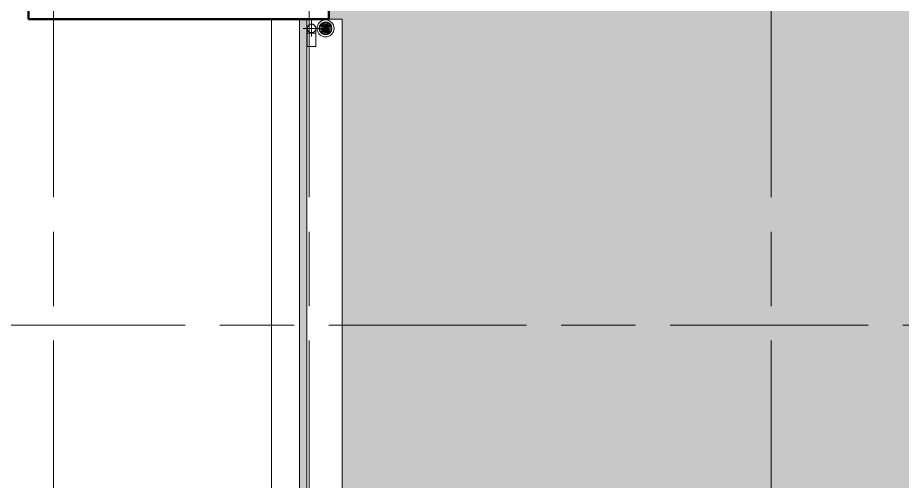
# Model space of a CAD drawing. Header units: millimetres. Extents: x -76261 to 649593, y -304265 to 60256.
# Drawn here: x 188568 to 199292, y -12493 to -6870 of the extents above; entities that cross this region are included whole.
import ezdxf

# ---------------------------------------------------------------- set-up
doc = ezdxf.new("R2010")
doc.units = ezdxf.units.MM
doc.header["$LTSCALE"] = 2000
doc.header["$MEASUREMENT"] = 0
doc.linetypes.add('Centre', pattern=[6.9, 4, -0.7, 1.5, -0.7])
doc.layers.get('0').update_dxf_attribs({"linetype": 'CONTINUOUS'})
for name, color, linetype, lineweight in [('A-FLOR', 8, 'CONTINUOUS', 15), ('A-FLOR-PATT', 8, 'CONTINUOUS', 15), ('A-GENM', 8, 'CONTINUOUS', 15), ('A-WALL', 8, 'CONTINUOUS', 15), ('A-WALL-PATT', 8, 'CONTINUOUS', 50), ('P-PIPE', 8, 'CONTINUOUS', 15), ('P-PIPE-CNTR', 8, 'CONTINUOUS', 15), ('S-GRID', 14, 'CONTINUOUS', 15)]:
    doc.layers.add(name, color=color, linetype=linetype, lineweight=lineweight)

# ---------------------------------------------------------------- blocks, each defined once
blk = doc.blocks.new('Basic Wall _ WALL CONCERET-150-PL - ___-10783333-TERRANCE FLOOR PLAN')
at = {"layer": 'A-WALL-PATT'}
blk.add_hatch(color=256, dxfattribs=at).paths.add_polyline_path([(-84208, -58317), (-84118, -58227), (-84118, -48892), (-84208, -48892), (-84208, -58227)], flags=0)
at = {"layer": 'A-WALL'}
for q in [(-84118, -48892), (-84208, -58317)]:
    blk.add_line((-84118, -58227), q, dxfattribs=at)
blk = doc.blocks.new('Floor_Trap_with_Dome_Grating_14068 - Floor_Trap_with_Dome_Grating_14068-V4-TERRANCE FLOOR PLAN')
at = {"layer": 'A-GENM'}
for p, q in [((-13, 0), (-67, 8)), ((-64, 22), (-11, 5)), ((-11, 6), (-57, 36)), ((-48, 48), (-8, 10)), ((-8, 10), (-36, 58)), ((-26, 2), (-13, 0)), ((-23, 64), (-3, 12)), ((-23, 13), (-11, 6)), ((-15, 22), (-8, 10)), ((-3, 12), (-8, 25)), ((-2, 12), (-7, 68)), ((8, 68), (2, 12)), ((3, 12), (23, 64)), ((8, 25), (3, 12)), ((8, 10), (48, 48)), ((8, 10), (14, 22)), ((11, 5), (64, 22)), ((11, 6), (23, 13)), ((13, 0), (26, 2)), ((-11, -5), (-64, -22)), ((-8, -10), (-48, -48)), ((-13, 0), (-26, -2)), ((-11, -6), (-23, -13)), ((-3, -12), (-23, -64)), ((-8, -10), (-15, -22)), ((-8, -25), (-3, -12)), ((-7, -68), (-2, -12)), ((2, -12), (8, -68)), ((4, -26), (2, -12)), ((23, -64), (3, -12)), ((8, -10), (36, -58)), ((48, -48), (8, -10)), ((14, -22), (8, -10)), ((64, -22), (11, -5)), ((11, -6), (57, -36)), ((23, -13), (11, -6)), ((13, 0), (68, -8)), ((26, -2), (13, 0))]:
    blk.add_line(p, q, dxfattribs=at)
at = {"layer": 'A-GENM', "flags": 128}
for points in [[(-73, 16), (-74, 13), (-74, 10), (-75, 7), (-75, 4), (-75, 1), (-75, 0)], [(-75, 0), (-75, -3), (-75, -6), (-74, -9), (-74, -12), (-74, -15), (-73, -16)], [(-59, 46), (-61, 44), (-63, 41), (-64, 39), (-66, 36), (-67, 34), (-68, 31), (-70, 28), (-71, 25), (-72, 22), (-72, 20), (-73, 17)], [(-33, 67), (-36, 66), (-38, 64), (-41, 63), (-43, 61), (-46, 59), (-48, 57), (-50, 55), (-53, 53), (-55, 51), (-57, 49), (-58, 47)], [(-1, 75), (-4, 75), (-7, 75), (-10, 74), (-13, 74), (-16, 73), (-19, 73), (-21, 72), (-24, 71), (-27, 70), (-30, 69), (-32, 68)], [(32, 68), (29, 69), (26, 70), (24, 71), (21, 72), (18, 73), (15, 74), (12, 74), (9, 74), (6, 75), (3, 75), (1, 75)], [(36, 58), (32, 51), (27, 43), (21, 33), (15, 22), (8, 10)], [(57, 36), (51, 32), (43, 27), (34, 21), (23, 13), (11, 6)], [(68, 8), (60, 7), (51, 5), (39, 4), (26, 2), (13, 0)], [(58, 47), (56, 50), (54, 52), (52, 54), (50, 56), (48, 58), (45, 60), (43, 62), (40, 63), (38, 65), (35, 66), (33, 67)], [(73, 17), (72, 20), (71, 23), (70, 26), (69, 29), (68, 32), (67, 34), (65, 37), (64, 39), (62, 42), (60, 44), (59, 46)], [(75, 0), (75, 3), (75, 6), (74, 9), (74, 12), (74, 15), (73, 16)], [(73, -16), (74, -13), (74, -10), (75, -7), (75, -4), (75, -1), (75, 0)], [(-73, -17), (-72, -20), (-71, -23), (-70, -26), (-69, -29), (-68, -32), (-67, -34), (-65, -37), (-64, -39), (-62, -42), (-60, -44), (-59, -46)], [(-68, -8), (-60, -7), (-51, -5), (-39, -4), (-26, -2), (-13, 0)], [(-58, -47), (-56, -50), (-54, -52), (-52, -54), (-50, -56), (-48, -58), (-45, -60), (-43, -62), (-40, -63), (-38, -65), (-35, -66), (-33, -67)], [(-57, -36), (-51, -32), (-43, -27), (-34, -21), (-23, -13), (-11, -6)], [(-36, -58), (-32, -51), (-27, -43), (-21, -33), (-15, -22), (-8, -10)], [(-32, -68), (-29, -69), (-26, -70), (-24, -71), (-21, -72), (-18, -73), (-15, -74), (-12, -74), (-9, -74), (-6, -75), (-3, -75), (-1, -75)], [(1, -75), (4, -75), (7, -75), (10, -74), (13, -74), (16, -73), (19, -73), (21, -72), (24, -71), (27, -70), (30, -69), (32, -68)], [(33, -67), (36, -66), (38, -64), (41, -63), (43, -61), (46, -59), (48, -57), (50, -55), (53, -53), (55, -51), (57, -49), (58, -47)], [(59, -46), (61, -44), (63, -41), (64, -39), (66, -36), (67, -34), (68, -31), (70, -28), (71, -25), (72, -22), (72, -20), (73, -17)]]:
    blk.add_lwpolyline(points, dxfattribs=at)
at = {"layer": 'A-GENM'}
for radius, start, end in [(103, 0, 180), (77.9, 0, 180), (75, 156.7284, 158.4059), (7.03, 360, 180), (75, 21.4654, 23.2336), (103, 180, 0), (77.9, 180, 0), (75, 201.4654, 203.2336), (7.03, 180, 360), (75, 336.7284, 338.4059)]:
    blk.add_arc((0, 0), radius, start, end, dxfattribs=at)
for points, knots in [([(-73, 17), (-73, 18), (-73, 18), (-73, 18), (-72, 19), (-72, 19), (-72, 19), (-72, 20), (-72, 20), (-71, 20), (-71, 21), (-69, 22), (-68, 22), (-66, 23), (-65, 22), (-64, 22)], [-1, -1, -1, -1, -0.892857, -0.866071, -0.839286, -0.785714, -0.732143, -0.705357, -0.678571, -0.625, -0.571429, -0.428571, -0.285714, -0.142857, 0, 0, 0, 0]), ([(-67, 8), (-68, 8), (-69, 8), (-71, 9), (-72, 10), (-73, 12), (-73, 12), (-73, 13), (-73, 13), (-73, 14), (-73, 14), (-73, 15), (-73, 15), (-73, 15), (-73, 16), (-73, 16), (-73, 16)], [-1, -1, -1, -1, -0.857143, -0.714286, -0.571429, -0.428571, -0.357143, -0.321429, -0.285714, -0.25, -0.214286, -0.178571, -0.142857, -0.107143, -0.071429, 0, 0, 0, 0]), ([(-70, 9), (-70, 9), (-69, 8), (-68, 8), (-67, 8)], [-0.4715564, -0.4715564, -0.4715564, -0.4715564, -0.25, 0, 0, 0, 0]), ([(-57, 36), (-58, 37), (-59, 38), (-60, 39), (-60, 41), (-60, 42), (-60, 43), (-60, 44), (-60, 44), (-60, 44), (-60, 45), (-60, 45), (-60, 45), (-59, 46), (-59, 46), (-59, 46), (-59, 46)], [-1, -1, -1, -1, -0.857143, -0.714286, -0.571429, -0.428571, -0.357143, -0.321429, -0.285714, -0.25, -0.214286, -0.178571, -0.142857, -0.107143, -0.071429, 0, 0, 0, 0]), ([(-58, 47), (-58, 47), (-58, 48), (-58, 48), (-57, 48), (-57, 48), (-56, 49), (-56, 49), (-56, 49), (-55, 49), (-54, 49), (-53, 50), (-52, 50), (-50, 49), (-49, 48), (-48, 48)], [-1, -1, -1, -1, -0.892857, -0.866071, -0.839286, -0.785714, -0.732143, -0.705357, -0.678571, -0.625, -0.571429, -0.428571, -0.285714, -0.142857, 0, 0, 0, 0]), ([(-36, 58), (-36, 58), (-37, 59), (-37, 61), (-37, 63), (-36, 64), (-36, 65), (-35, 65), (-35, 66), (-35, 66), (-35, 66), (-34, 66), (-34, 67), (-34, 67), (-33, 67), (-33, 67), (-33, 67)], [-1, -1, -1, -1, -0.857143, -0.714286, -0.571429, -0.428571, -0.357143, -0.321429, -0.285714, -0.25, -0.214286, -0.178571, -0.142857, -0.107143, -0.071429, 0, 0, 0, 0]), ([(-32, 68), (-32, 68), (-31, 68), (-31, 68), (-31, 68), (-30, 68), (-30, 68), (-29, 68), (-29, 68), (-29, 68), (-28, 68), (-26, 68), (-25, 67), (-24, 66), (-23, 65), (-23, 64)], [-1, -1, -1, -1, -0.892857, -0.866071, -0.839286, -0.785714, -0.732143, -0.705357, -0.678571, -0.625, -0.571429, -0.428571, -0.285714, -0.142857, 0, 0, 0, 0]), ([(-11, 5), (-11, 5), (-11, 5), (-10, 5), (-10, 4), (-10, 4), (-10, 4), (-10, 4), (-10, 3), (-10, 3), (-10, 3), (-10, 2), (-10, 2), (-10, 2), (-10, 2), (-10, 1), (-10, 1), (-10, 1), (-11, 1), (-11, 1), (-11, 1), (-12, 0), (-12, 0), (-13, 0)], [0, 0, 0, 0, 0.111111, 0.166667, 0.222222, 0.25, 0.277778, 0.333333, 0.361111, 0.388889, 0.444444, 0.479167, 0.513889, 0.548611, 0.583333, 0.618056, 0.652778, 0.6875, 0.722222, 0.756944, 0.791667, 0.861111, 1, 1, 1, 1]), ([(-13, 0), (-12, 0), (-12, 0), (-11, 0), (-11, 1), (-11, 1), (-11, 1), (-10, 1), (-10, 1), (-10, 2), (-10, 2), (-10, 2), (-10, 2), (-10, 3), (-10, 3), (-10, 3), (-10, 3), (-10, 4), (-10, 4), (-10, 4), (-10, 4), (-11, 5), (-11, 5), (-11, 5)], [0, 0, 0, 0, 0.111111, 0.166667, 0.222222, 0.25, 0.277778, 0.333333, 0.361111, 0.388889, 0.444444, 0.479167, 0.513889, 0.548611, 0.583333, 0.618056, 0.652778, 0.6875, 0.722222, 0.756944, 0.791667, 0.861111, 1, 1, 1, 1]), ([(-8, 10), (-8, 9), (-8, 9), (-7, 9), (-7, 8), (-7, 8), (-7, 8), (-7, 7), (-7, 7), (-7, 7), (-8, 7), (-8, 6), (-8, 6), (-8, 6), (-8, 6), (-9, 6), (-9, 6), (-9, 5), (-9, 5), (-9, 5), (-10, 5), (-10, 5), (-11, 6), (-11, 6)], [0, 0, 0, 0, 0.111111, 0.166667, 0.222222, 0.25, 0.277778, 0.333333, 0.361111, 0.388889, 0.444444, 0.479167, 0.513889, 0.548611, 0.583333, 0.618056, 0.652778, 0.6875, 0.722222, 0.756944, 0.791667, 0.861111, 1, 1, 1, 1]), ([(-11, 6), (-11, 6), (-11, 5), (-10, 5), (-10, 5), (-10, 5), (-9, 5), (-9, 5), (-9, 5), (-9, 6), (-8, 6), (-8, 6), (-8, 6), (-8, 6), (-8, 7), (-8, 7), (-7, 7), (-7, 7), (-7, 8), (-7, 8), (-7, 8), (-7, 8), (-8, 9), (-8, 9), (-8, 10)], [0, 0, 0, 0, 0.111111, 0.138889, 0.166667, 0.222222, 0.25, 0.277778, 0.333333, 0.361111, 0.388889, 0.444444, 0.479167, 0.513889, 0.548611, 0.583333, 0.618056, 0.652778, 0.6875, 0.722222, 0.756944, 0.791667, 0.861111, 1, 1, 1, 1]), ([(-3, 12), (-3, 12), (-3, 11), (-3, 11), (-3, 11), (-3, 10), (-3, 10), (-3, 10), (-4, 10), (-4, 9), (-4, 9), (-4, 9), (-4, 9), (-5, 9), (-5, 9), (-5, 9), (-5, 9), (-6, 9), (-6, 9), (-6, 9), (-7, 9), (-7, 9), (-7, 10), (-8, 10)], [0, 0, 0, 0, 0.111111, 0.166667, 0.222222, 0.25, 0.277778, 0.333333, 0.361111, 0.388889, 0.444444, 0.479167, 0.513889, 0.548611, 0.583333, 0.618056, 0.652778, 0.6875, 0.722222, 0.756944, 0.791667, 0.861111, 1, 1, 1, 1]), ([(-8, 10), (-7, 10), (-7, 10), (-7, 9), (-7, 9), (-6, 9), (-6, 9), (-6, 9), (-6, 9), (-5, 9), (-5, 9), (-5, 9), (-4, 9), (-4, 9), (-4, 9), (-4, 9), (-4, 10), (-3, 10), (-3, 10), (-3, 10), (-3, 10), (-3, 11), (-3, 11), (-3, 12), (-3, 12)], [0, 0, 0, 0, 0.111111, 0.138889, 0.166667, 0.222222, 0.25, 0.277778, 0.333333, 0.361111, 0.388889, 0.444444, 0.479167, 0.513889, 0.548611, 0.583333, 0.618056, 0.652778, 0.6875, 0.722222, 0.756944, 0.791667, 0.861111, 1, 1, 1, 1]), ([(-7, 68), (-7, 68), (-7, 70), (-7, 71), (-6, 73), (-5, 73), (-4, 74), (-3, 74), (-3, 74), (-3, 75), (-2, 75), (-2, 75), (-2, 75), (-1, 75), (-1, 75), (-1, 75), (-1, 75)], [-1, -1, -1, -1, -0.857143, -0.714286, -0.571429, -0.428571, -0.357143, -0.321429, -0.285714, -0.25, -0.214286, -0.178571, -0.142857, -0.107143, -0.071429, 0, 0, 0, 0]), ([(2, 12), (2, 12), (2, 11), (2, 11), (2, 11), (1, 10), (0, 10), (0, 10), (-1, 10), (-2, 11), (-2, 11), (-2, 12), (-2, 12)], [-1, -1, -1, -1, -0.833333, -0.791667, -0.75, -0.666667, -0.555556, -0.444444, -0.333333, -0.222222, -0.111111, 0, 0, 0, 0]), ([(-2, 12), (-2, 12), (-2, 11), (-2, 11), (-2, 11), (-1, 10), (0, 10), (0, 10), (1, 10), (2, 11), (2, 11), (2, 12), (2, 12)], [-1, -1, -1, -1, -0.833333, -0.791667, -0.75, -0.666667, -0.555556, -0.444444, -0.333333, -0.222222, -0.111111, 0, 0, 0, 0]), ([(1, 75), (1, 75), (1, 75), (2, 75), (2, 75), (2, 75), (3, 74), (3, 74), (4, 74), (4, 74), (5, 73), (6, 73), (7, 71), (7, 70), (8, 68), (8, 68)], [-1, -1, -1, -1, -0.892857, -0.866071, -0.839286, -0.785714, -0.732143, -0.705357, -0.678571, -0.625, -0.571429, -0.428571, -0.285714, -0.142857, 0, 0, 0, 0]), ([(8, 10), (7, 10), (7, 9), (7, 9), (6, 9), (6, 9), (6, 9), (6, 9), (5, 9), (5, 9), (5, 9), (4, 9), (4, 9), (4, 9), (4, 9), (4, 10), (3, 10), (3, 10), (3, 10), (3, 10), (3, 11), (3, 11), (3, 12), (3, 12)], [0, 0, 0, 0, 0.111111, 0.166667, 0.222222, 0.25, 0.277778, 0.333333, 0.361111, 0.388889, 0.444444, 0.479167, 0.513889, 0.548611, 0.583333, 0.618056, 0.652778, 0.6875, 0.722222, 0.756944, 0.791667, 0.861111, 1, 1, 1, 1]), ([(3, 12), (3, 12), (3, 11), (3, 11), (3, 11), (3, 10), (3, 10), (3, 10), (4, 10), (4, 9), (4, 9), (4, 9), (4, 9), (5, 9), (5, 9), (5, 9), (5, 9), (6, 9), (6, 9), (6, 9), (7, 9), (7, 9), (7, 10), (8, 10)], [0, 0, 0, 0, 0.111111, 0.166667, 0.222222, 0.25, 0.277778, 0.333333, 0.361111, 0.388889, 0.444444, 0.479167, 0.513889, 0.548611, 0.583333, 0.618056, 0.652778, 0.6875, 0.722222, 0.756944, 0.791667, 0.861111, 1, 1, 1, 1]), ([(11, 6), (11, 6), (11, 5), (10, 5), (10, 5), (9, 5), (9, 5), (9, 5), (9, 6), (8, 6), (8, 6), (8, 6), (8, 6), (8, 7), (8, 7), (7, 7), (7, 7), (7, 8), (7, 8), (7, 8), (7, 8), (8, 9), (8, 9), (8, 10)], [0, 0, 0, 0, 0.111111, 0.166667, 0.222222, 0.25, 0.277778, 0.333333, 0.361111, 0.388889, 0.444444, 0.479167, 0.513889, 0.548611, 0.583333, 0.618056, 0.652778, 0.6875, 0.722222, 0.756944, 0.791667, 0.861111, 1, 1, 1, 1]), ([(8, 10), (8, 9), (8, 9), (7, 9), (7, 8), (7, 8), (7, 8), (7, 7), (7, 7), (7, 7), (8, 7), (8, 6), (8, 6), (8, 6), (8, 6), (9, 6), (9, 6), (9, 5), (9, 5), (9, 5), (10, 5), (10, 5), (11, 6), (11, 6)], [0, 0, 0, 0, 0.111111, 0.166667, 0.222222, 0.25, 0.277778, 0.333333, 0.361111, 0.388889, 0.444444, 0.479167, 0.513889, 0.548611, 0.583333, 0.618056, 0.652778, 0.6875, 0.722222, 0.756944, 0.791667, 0.861111, 1, 1, 1, 1]), ([(13, 0), (12, 0), (12, 0), (11, 0), (11, 1), (11, 1), (11, 1), (10, 1), (10, 1), (10, 2), (10, 2), (10, 2), (10, 2), (10, 3), (10, 3), (10, 3), (10, 3), (10, 4), (10, 4), (10, 4), (10, 4), (11, 5), (11, 5), (11, 5)], [0, 0, 0, 0, 0.111111, 0.166667, 0.222222, 0.25, 0.277778, 0.333333, 0.361111, 0.388889, 0.444444, 0.479167, 0.513889, 0.548611, 0.583333, 0.618056, 0.652778, 0.6875, 0.722222, 0.756944, 0.791667, 0.861111, 1, 1, 1, 1]), ([(11, 5), (11, 5), (11, 5), (10, 5), (10, 4), (10, 4), (10, 4), (10, 4), (10, 3), (10, 3), (10, 3), (10, 2), (10, 2), (10, 2), (10, 2), (10, 1), (10, 1), (10, 1), (11, 1), (11, 1), (11, 1), (12, 0), (12, 0), (13, 0)], [0, 0, 0, 0, 0.111111, 0.166667, 0.222222, 0.25, 0.277778, 0.333333, 0.361111, 0.388889, 0.444444, 0.479167, 0.513889, 0.548611, 0.583333, 0.618056, 0.652778, 0.6875, 0.722222, 0.756944, 0.791667, 0.861111, 1, 1, 1, 1]), ([(23, 64), (23, 65), (24, 66), (25, 67), (26, 68), (28, 68), (29, 68), (29, 68), (29, 68), (30, 68), (30, 68), (31, 68), (31, 68), (31, 68), (32, 68), (32, 68), (32, 68)], [-1, -1, -1, -1, -0.857143, -0.714286, -0.571429, -0.428571, -0.357143, -0.321429, -0.285714, -0.25, -0.214286, -0.178571, -0.142857, -0.107143, -0.071429, 0, 0, 0, 0]), ([(33, 67), (33, 67), (34, 67), (34, 67), (34, 67), (35, 66), (35, 66), (35, 66), (35, 65), (36, 65), (36, 64), (37, 63), (37, 61), (37, 59), (36, 58), (36, 58)], [-1, -1, -1, -1, -0.892857, -0.866071, -0.839286, -0.785714, -0.732143, -0.705357, -0.678571, -0.625, -0.571429, -0.428571, -0.285714, -0.142857, 0, 0, 0, 0]), ([(48, 48), (49, 48), (50, 49), (52, 50), (53, 50), (55, 49), (55, 49), (56, 49), (56, 49), (57, 49), (57, 48), (57, 48), (57, 48), (58, 48), (58, 48), (58, 47), (58, 47)], [-1, -1, -1, -1, -0.857143, -0.714286, -0.571429, -0.428571, -0.357143, -0.321429, -0.285714, -0.25, -0.214286, -0.178571, -0.142857, -0.107143, -0.071429, 0, 0, 0, 0]), ([(59, 46), (59, 46), (59, 46), (60, 45), (60, 45), (60, 45), (60, 44), (60, 44), (60, 43), (60, 43), (60, 42), (60, 41), (60, 39), (59, 38), (58, 37), (57, 36)], [-1, -1, -1, -1, -0.892857, -0.866071, -0.839286, -0.785714, -0.732143, -0.705357, -0.678571, -0.625, -0.571429, -0.428571, -0.285714, -0.142857, 0, 0, 0, 0]), ([(64, 22), (65, 22), (66, 23), (68, 22), (69, 22), (71, 21), (71, 20), (72, 20), (72, 20), (72, 19), (72, 19), (72, 19), (73, 18), (73, 18), (73, 18), (73, 18), (73, 17)], [-1, -1, -1, -1, -0.857143, -0.714286, -0.571429, -0.428571, -0.357143, -0.321429, -0.285714, -0.25, -0.214286, -0.178571, -0.142857, -0.107143, -0.071429, 0, 0, 0, 0]), ([(73, 16), (73, 16), (73, 16), (73, 15), (73, 15), (73, 14), (73, 14), (73, 13), (73, 13), (73, 13), (73, 12), (72, 11), (71, 9), (69, 8), (68, 8), (68, 8)], [-1, -1, -1, -1, -0.892857, -0.866071, -0.839286, -0.785714, -0.732143, -0.705357, -0.678571, -0.625, -0.571429, -0.428571, -0.285714, -0.142857, 0, 0, 0, 0]), ([(-73, -16), (-73, -16), (-73, -16), (-73, -15), (-73, -15), (-73, -14), (-73, -14), (-73, -13), (-73, -13), (-73, -13), (-73, -12), (-72, -11), (-71, -9), (-69, -8), (-68, -8), (-68, -8)], [-1, -1, -1, -1, -0.892857, -0.866071, -0.839286, -0.785714, -0.732143, -0.705357, -0.678571, -0.625, -0.571429, -0.428571, -0.285714, -0.142857, 0, 0, 0, 0]), ([(-64, -22), (-65, -22), (-66, -23), (-68, -22), (-69, -22), (-71, -21), (-71, -20), (-72, -20), (-72, -20), (-72, -19), (-72, -19), (-72, -19), (-73, -18), (-73, -18), (-73, -18), (-73, -18), (-73, -17)], [-1, -1, -1, -1, -0.857143, -0.714286, -0.571429, -0.428571, -0.357143, -0.321429, -0.285714, -0.25, -0.214286, -0.178571, -0.142857, -0.107143, -0.071429, 0, 0, 0, 0]), ([(-59, -46), (-59, -46), (-59, -46), (-60, -45), (-60, -45), (-60, -45), (-60, -44), (-60, -44), (-60, -43), (-60, -43), (-60, -42), (-60, -41), (-60, -39), (-59, -38), (-58, -37), (-57, -36)], [-1, -1, -1, -1, -0.892857, -0.866071, -0.839286, -0.785714, -0.732143, -0.705357, -0.678571, -0.625, -0.571429, -0.428571, -0.285714, -0.142857, 0, 0, 0, 0]), ([(-48, -48), (-49, -48), (-50, -49), (-52, -50), (-53, -50), (-55, -49), (-55, -49), (-56, -49), (-56, -49), (-57, -49), (-57, -48), (-57, -48), (-57, -48), (-58, -48), (-58, -48), (-58, -47), (-58, -47)], [-1, -1, -1, -1, -0.857143, -0.714286, -0.571429, -0.428571, -0.357143, -0.321429, -0.285714, -0.25, -0.214286, -0.178571, -0.142857, -0.107143, -0.071429, 0, 0, 0, 0]), ([(-33, -67), (-33, -67), (-34, -67), (-34, -67), (-34, -67), (-35, -66), (-35, -66), (-35, -66), (-35, -65), (-36, -65), (-36, -64), (-37, -63), (-37, -61), (-37, -59), (-36, -58), (-36, -58)], [-1, -1, -1, -1, -0.892857, -0.866071, -0.839286, -0.785714, -0.732143, -0.705357, -0.678571, -0.625, -0.571429, -0.428571, -0.285714, -0.142857, 0, 0, 0, 0]), ([(-23, -64), (-23, -65), (-24, -66), (-25, -67), (-26, -68), (-28, -68), (-29, -68), (-29, -68), (-29, -68), (-30, -68), (-30, -68), (-31, -68), (-31, -68), (-31, -68), (-32, -68), (-32, -68), (-32, -68)], [-1, -1, -1, -1, -0.857143, -0.714286, -0.571429, -0.428571, -0.357143, -0.321429, -0.285714, -0.25, -0.214286, -0.178571, -0.142857, -0.107143, -0.071429, 0, 0, 0, 0]), ([(-13, 0), (-12, 0), (-12, 0), (-11, 0), (-11, -1), (-11, -1), (-11, -1), (-10, -1), (-10, -1), (-10, -2), (-10, -2), (-10, -2), (-10, -2), (-10, -3), (-10, -3), (-10, -3), (-10, -3), (-10, -4), (-10, -4), (-10, -4), (-10, -4), (-11, -5), (-11, -5), (-11, -5)], [0, 0, 0, 0, 0.111111, 0.166667, 0.222222, 0.25, 0.277778, 0.333333, 0.361111, 0.388889, 0.444444, 0.479167, 0.513889, 0.548611, 0.583333, 0.618056, 0.652778, 0.6875, 0.722222, 0.756944, 0.791667, 0.861111, 1, 1, 1, 1]), ([(-11, -5), (-11, -5), (-11, -5), (-10, -5), (-10, -4), (-10, -4), (-10, -4), (-10, -4), (-10, -3), (-10, -3), (-10, -3), (-10, -2), (-10, -2), (-10, -2), (-10, -2), (-10, -1), (-10, -1), (-10, -1), (-11, -1), (-11, -1), (-11, -1), (-12, 0), (-12, 0), (-13, 0)], [0, 0, 0, 0, 0.111111, 0.166667, 0.222222, 0.25, 0.277778, 0.333333, 0.361111, 0.388889, 0.444444, 0.479167, 0.513889, 0.548611, 0.583333, 0.618056, 0.652778, 0.6875, 0.722222, 0.756944, 0.791667, 0.861111, 1, 1, 1, 1]), ([(-11, -6), (-11, -6), (-11, -5), (-10, -5), (-10, -5), (-9, -5), (-9, -5), (-9, -5), (-9, -6), (-8, -6), (-8, -6), (-8, -6), (-8, -6), (-8, -7), (-8, -7), (-7, -7), (-7, -7), (-7, -8), (-7, -8), (-7, -8), (-7, -8), (-8, -9), (-8, -9), (-8, -10)], [0, 0, 0, 0, 0.111111, 0.166667, 0.222222, 0.25, 0.277778, 0.333333, 0.361111, 0.388889, 0.444444, 0.479167, 0.513889, 0.548611, 0.583333, 0.618056, 0.652778, 0.6875, 0.722222, 0.756944, 0.791667, 0.861111, 1, 1, 1, 1]), ([(-8, -10), (-8, -9), (-8, -9), (-7, -9), (-7, -8), (-7, -8), (-7, -8), (-7, -7), (-7, -7), (-7, -7), (-8, -7), (-8, -6), (-8, -6), (-8, -6), (-8, -6), (-9, -6), (-9, -6), (-9, -5), (-9, -5), (-9, -5), (-10, -5), (-10, -5), (-11, -6), (-11, -6)], [0, 0, 0, 0, 0.111111, 0.166667, 0.222222, 0.25, 0.277778, 0.333333, 0.361111, 0.388889, 0.444444, 0.479167, 0.513889, 0.548611, 0.583333, 0.618056, 0.652778, 0.6875, 0.722222, 0.756944, 0.791667, 0.861111, 1, 1, 1, 1]), ([(-8, -10), (-7, -10), (-7, -9), (-7, -9), (-6, -9), (-6, -9), (-6, -9), (-6, -9), (-5, -9), (-5, -9), (-5, -9), (-4, -9), (-4, -9), (-4, -9), (-4, -9), (-4, -10), (-3, -10), (-3, -10), (-3, -10), (-3, -10), (-3, -11), (-3, -11), (-3, -12), (-3, -12)], [0, 0, 0, 0, 0.111111, 0.166667, 0.222222, 0.25, 0.277778, 0.333333, 0.361111, 0.388889, 0.444444, 0.479167, 0.513889, 0.548611, 0.583333, 0.618056, 0.652778, 0.6875, 0.722222, 0.756944, 0.791667, 0.861111, 1, 1, 1, 1]), ([(-3, -12), (-3, -12), (-3, -12), (-3, -11), (-3, -11), (-3, -10), (-3, -10), (-3, -10), (-4, -10), (-4, -9), (-4, -9), (-4, -9), (-4, -9), (-5, -9), (-5, -9), (-5, -9), (-5, -9), (-6, -9), (-6, -9), (-6, -9), (-7, -9), (-7, -9), (-7, -10), (-8, -10)], [0, 0, 0, 0, 0.111111, 0.166667, 0.222222, 0.25, 0.277778, 0.333333, 0.361111, 0.388889, 0.444444, 0.479167, 0.513889, 0.548611, 0.583333, 0.618056, 0.652778, 0.6875, 0.722222, 0.756944, 0.791667, 0.861111, 1, 1, 1, 1]), ([(-1, -75), (-1, -75), (-1, -75), (-2, -75), (-2, -75), (-2, -75), (-3, -74), (-3, -74), (-4, -74), (-4, -74), (-5, -73), (-6, -73), (-7, -71), (-7, -70), (-7, -68), (-7, -68)], [-1, -1, -1, -1, -0.892857, -0.866071, -0.839286, -0.785714, -0.732143, -0.705357, -0.678571, -0.625, -0.571429, -0.428571, -0.285714, -0.142857, 0, 0, 0, 0]), ([(-2, -12), (-2, -12), (-2, -11), (-2, -11), (-2, -11), (-1, -10), (0, -10), (0, -10), (1, -10), (2, -11), (2, -12), (2, -12), (2, -12)], [-1, -1, -1, -1, -0.833333, -0.791667, -0.75, -0.666667, -0.555556, -0.444444, -0.333333, -0.222222, -0.111111, 0, 0, 0, 0]), ([(2, -12), (2, -12), (2, -11), (2, -11), (2, -11), (1, -10), (0, -10), (0, -10), (-1, -10), (-2, -11), (-2, -12), (-2, -12), (-2, -12)], [-1, -1, -1, -1, -0.833333, -0.791667, -0.75, -0.666667, -0.555556, -0.444444, -0.333333, -0.222222, -0.111111, 0, 0, 0, 0]), ([(8, -68), (8, -68), (7, -70), (7, -71), (6, -73), (5, -73), (4, -74), (3, -74), (3, -74), (3, -75), (2, -75), (2, -75), (2, -75), (1, -75), (1, -75), (1, -75), (1, -75)], [-1, -1, -1, -1, -0.857143, -0.714286, -0.571429, -0.428571, -0.357143, -0.321429, -0.285714, -0.25, -0.214286, -0.178571, -0.142857, -0.107143, -0.071429, 0, 0, 0, 0]), ([(3, -12), (3, -12), (3, -12), (3, -11), (3, -11), (3, -10), (3, -10), (3, -10), (4, -10), (4, -9), (4, -9), (4, -9), (4, -9), (5, -9), (5, -9), (5, -9), (5, -9), (6, -9), (6, -9), (6, -9), (7, -9), (7, -9), (7, -10), (8, -10)], [0, 0, 0, 0, 0.111111, 0.166667, 0.222222, 0.25, 0.277778, 0.333333, 0.361111, 0.388889, 0.444444, 0.479167, 0.513889, 0.548611, 0.583333, 0.618056, 0.652778, 0.6875, 0.722222, 0.756944, 0.791667, 0.861111, 1, 1, 1, 1]), ([(8, -10), (7, -10), (7, -10), (7, -9), (7, -9), (6, -9), (6, -9), (6, -9), (6, -9), (5, -9), (5, -9), (5, -9), (4, -9), (4, -9), (4, -9), (4, -9), (4, -10), (3, -10), (3, -10), (3, -10), (3, -10), (3, -11), (3, -11), (3, -12), (3, -12)], [0, 0, 0, 0, 0.111111, 0.138889, 0.166667, 0.222222, 0.25, 0.277778, 0.333333, 0.361111, 0.388889, 0.444444, 0.479167, 0.513889, 0.548611, 0.583333, 0.618056, 0.652778, 0.6875, 0.722222, 0.756944, 0.791667, 0.861111, 1, 1, 1, 1]), ([(8, -10), (8, -9), (8, -9), (7, -9), (7, -8), (7, -8), (7, -8), (7, -7), (7, -7), (7, -7), (8, -7), (8, -6), (8, -6), (8, -6), (8, -6), (9, -6), (9, -6), (9, -5), (9, -5), (9, -5), (10, -5), (10, -5), (11, -6), (11, -6)], [0, 0, 0, 0, 0.111111, 0.166667, 0.222222, 0.25, 0.277778, 0.333333, 0.361111, 0.388889, 0.444444, 0.479167, 0.513889, 0.548611, 0.583333, 0.618056, 0.652778, 0.6875, 0.722222, 0.756944, 0.791667, 0.861111, 1, 1, 1, 1]), ([(11, -6), (11, -6), (11, -5), (10, -5), (10, -5), (10, -5), (9, -5), (9, -5), (9, -5), (9, -6), (8, -6), (8, -6), (8, -6), (8, -6), (8, -7), (8, -7), (7, -7), (7, -7), (7, -8), (7, -8), (7, -8), (7, -8), (8, -9), (8, -9), (8, -10)], [0, 0, 0, 0, 0.111111, 0.138889, 0.166667, 0.222222, 0.25, 0.277778, 0.333333, 0.361111, 0.388889, 0.444444, 0.479167, 0.513889, 0.548611, 0.583333, 0.618056, 0.652778, 0.6875, 0.722222, 0.756944, 0.791667, 0.861111, 1, 1, 1, 1]), ([(11, -5), (11, -5), (11, -5), (10, -5), (10, -4), (10, -4), (10, -4), (10, -4), (10, -3), (10, -3), (10, -3), (10, -2), (10, -2), (10, -2), (10, -2), (10, -1), (10, -1), (10, -1), (11, -1), (11, -1), (11, -1), (12, 0), (12, 0), (13, 0)], [0, 0, 0, 0, 0.111111, 0.166667, 0.222222, 0.25, 0.277778, 0.333333, 0.361111, 0.388889, 0.444444, 0.479167, 0.513889, 0.548611, 0.583333, 0.618056, 0.652778, 0.6875, 0.722222, 0.756944, 0.791667, 0.861111, 1, 1, 1, 1]), ([(13, 0), (12, 0), (12, 0), (11, 0), (11, -1), (11, -1), (11, -1), (10, -1), (10, -1), (10, -2), (10, -2), (10, -2), (10, -2), (10, -3), (10, -3), (10, -3), (10, -3), (10, -4), (10, -4), (10, -4), (10, -4), (11, -5), (11, -5), (11, -5)], [0, 0, 0, 0, 0.111111, 0.166667, 0.222222, 0.25, 0.277778, 0.333333, 0.361111, 0.388889, 0.444444, 0.479167, 0.513889, 0.548611, 0.583333, 0.618056, 0.652778, 0.6875, 0.722222, 0.756944, 0.791667, 0.861111, 1, 1, 1, 1]), ([(32, -68), (32, -68), (31, -68), (31, -68), (31, -68), (30, -68), (30, -68), (29, -68), (29, -68), (29, -68), (28, -68), (26, -68), (25, -67), (24, -66), (23, -65), (23, -64)], [-1, -1, -1, -1, -0.892857, -0.866071, -0.839286, -0.785714, -0.732143, -0.705357, -0.678571, -0.625, -0.571429, -0.428571, -0.285714, -0.142857, 0, 0, 0, 0]), ([(36, -58), (36, -58), (37, -59), (37, -61), (37, -63), (36, -64), (36, -65), (35, -65), (35, -66), (35, -66), (35, -66), (34, -66), (34, -67), (34, -67), (33, -67), (33, -67), (33, -67)], [-1, -1, -1, -1, -0.857143, -0.714286, -0.571429, -0.428571, -0.357143, -0.321429, -0.285714, -0.25, -0.214286, -0.178571, -0.142857, -0.107143, -0.071429, 0, 0, 0, 0]), ([(58, -47), (58, -47), (58, -48), (58, -48), (57, -48), (57, -48), (56, -49), (56, -49), (56, -49), (55, -49), (54, -49), (53, -50), (52, -50), (50, -49), (49, -48), (48, -48)], [-1, -1, -1, -1, -0.892857, -0.866071, -0.839286, -0.785714, -0.732143, -0.705357, -0.678571, -0.625, -0.571429, -0.428571, -0.285714, -0.142857, 0, 0, 0, 0]), ([(57, -36), (58, -37), (59, -38), (60, -39), (60, -41), (60, -42), (60, -43), (60, -44), (60, -44), (60, -44), (60, -45), (60, -45), (60, -45), (59, -46), (59, -46), (59, -46), (59, -46)], [-1, -1, -1, -1, -0.857143, -0.714286, -0.571429, -0.428571, -0.357143, -0.321429, -0.285714, -0.25, -0.214286, -0.178571, -0.142857, -0.107143, -0.071429, 0, 0, 0, 0]), ([(73, -17), (73, -18), (73, -18), (73, -18), (72, -19), (72, -19), (72, -19), (72, -20), (72, -20), (71, -20), (71, -21), (69, -22), (68, -22), (66, -23), (65, -22), (64, -22)], [-1, -1, -1, -1, -0.892857, -0.866071, -0.839286, -0.785714, -0.732143, -0.705357, -0.678571, -0.625, -0.571429, -0.428571, -0.285714, -0.142857, 0, 0, 0, 0]), ([(68, -8), (68, -8), (69, -8), (71, -9), (72, -11), (73, -12), (73, -13), (73, -13), (73, -14), (73, -14), (73, -14), (73, -15), (73, -15), (73, -15), (73, -16), (73, -16), (73, -16)], [-1, -1, -1, -1, -0.857143, -0.714286, -0.571429, -0.428571, -0.357143, -0.321429, -0.285714, -0.25, -0.214286, -0.178571, -0.142857, -0.107143, -0.071429, 0, 0, 0, 0])]:
    blk.add_open_spline(points, degree=3, knots=knots, dxfattribs=at)
for points in [[(-64, 22), (-65, 23), (-66, 23), (-67, 22)], [(-59, 39), (-59, 38), (-58, 37), (-57, 36)], [(-48, 48), (-49, 49), (-50, 49), (-51, 49)], [(-37, 60), (-37, 60), (-37, 59), (-36, 58)], [(-23, 64), (-23, 65), (-24, 66), (-24, 66)], [(-7, 70), (-7, 70), (-7, 69), (-7, 68)], [(8, 68), (8, 69), (7, 70), (7, 70)], [(24, 66), (24, 66), (23, 65), (23, 64)], [(36, 58), (37, 59), (37, 60), (37, 60)], [(51, 49), (50, 49), (49, 49), (48, 48)], [(57, 36), (58, 37), (59, 38), (59, 39)], [(67, 22), (66, 23), (65, 23), (64, 22)], [(68, 8), (69, 8), (70, 9), (70, 9)], [(-68, -8), (-69, -8), (-70, -9), (-70, -9)], [(-67, -22), (-66, -23), (-65, -23), (-64, -22)], [(-57, -36), (-58, -37), (-59, -38), (-59, -39)], [(-51, -49), (-50, -49), (-49, -49), (-48, -48)], [(-36, -58), (-37, -59), (-37, -60), (-37, -60)], [(-24, -66), (-24, -66), (-23, -65), (-23, -64)], [(-7, -68), (-7, -69), (-7, -70), (-7, -70)], [(7, -70), (7, -70), (8, -69), (8, -68)], [(23, -64), (23, -65), (24, -66), (24, -66)], [(37, -60), (37, -60), (37, -59), (36, -58)], [(48, -48), (49, -49), (50, -49), (51, -49)], [(59, -39), (59, -38), (58, -37), (57, -36)], [(64, -22), (65, -23), (66, -23), (67, -22)], [(70, -9), (70, -9), (69, -8), (68, -8)]]:
    blk.add_open_spline(points, degree=3, dxfattribs=at)
blk = doc.blocks.new('M_Elbow - Generic - Standard-10777633-TERRANCE FLOOR PLAN')
at = {"layer": 'P-PIPE'}
for p, q in [((-84063, -49060), (-84115, -49060)), ((-84010, -49060), (-84063, -49060))]:
    blk.add_line(p, q, dxfattribs=at)
at = {"layer": 'P-PIPE', "flags": 128}
for points in [[(-84115, -49002), (-84115, -49000), (-84115, -48997), (-84115, -48995), (-84114, -48993), (-84114, -48991), (-84114, -48989), (-84113, -48987), (-84112, -48985), (-84112, -48983), (-84111, -48981), (-84110, -48979), (-84109, -48977), (-84108, -48976), (-84107, -48974), (-84106, -48972), (-84105, -48970), (-84103, -48969), (-84102, -48967), (-84101, -48966), (-84099, -48964), (-84098, -48963), (-84096, -48961), (-84094, -48960), (-84093, -48959), (-84091, -48958), (-84089, -48956), (-84087, -48955), (-84086, -48954), (-84084, -48954), (-84082, -48953), (-84080, -48952), (-84078, -48951), (-84076, -48951), (-84074, -48950), (-84072, -48950), (-84070, -48950), (-84067, -48949), (-84065, -48949), (-84063, -48949), (-84063, -48949)], [(-84115, -49060), (-84115, -49058), (-84115, -49056), (-84115, -49053), (-84115, -49051), (-84115, -49049), (-84115, -49046), (-84115, -49044), (-84115, -49042), (-84115, -49040), (-84115, -49037), (-84115, -49035), (-84115, -49033), (-84115, -49031), (-84115, -49029), (-84115, -49027), (-84115, -49025), (-84115, -49023), (-84115, -49022), (-84115, -49020), (-84115, -49018), (-84115, -49017), (-84115, -49015), (-84115, -49014), (-84115, -49012), (-84115, -49011), (-84115, -49010), (-84115, -49009), (-84115, -49008), (-84115, -49007), (-84115, -49006), (-84115, -49005), (-84115, -49004), (-84115, -49003), (-84115, -49003), (-84115, -49002), (-84115, -49002), (-84115, -49002), (-84115, -49002), (-84115, -49002)], [(-84063, -48949), (-84061, -48949), (-84058, -48949), (-84056, -48950), (-84054, -48950), (-84052, -48950), (-84050, -48951), (-84048, -48951), (-84046, -48952), (-84044, -48953), (-84042, -48953), (-84040, -48954), (-84038, -48955), (-84037, -48956), (-84035, -48957), (-84033, -48958), (-84031, -48960), (-84030, -48961), (-84028, -48962), (-84027, -48964), (-84025, -48965), (-84024, -48967), (-84022, -48968), (-84021, -48970), (-84020, -48972), (-84019, -48973), (-84018, -48975), (-84016, -48977), (-84016, -48979), (-84015, -48981), (-84014, -48983), (-84013, -48985), (-84012, -48987), (-84012, -48989), (-84011, -48991), (-84011, -48993), (-84011, -48995), (-84011, -48997), (-84010, -48999), (-84010, -49001), (-84010, -49002)], [(-84010, -49002), (-84010, -49002), (-84010, -49002), (-84010, -49002), (-84010, -49002), (-84010, -49003), (-84010, -49003), (-84010, -49004), (-84010, -49005), (-84010, -49005), (-84010, -49006), (-84010, -49007), (-84010, -49008), (-84010, -49009), (-84010, -49011), (-84010, -49012), (-84010, -49013), (-84010, -49015), (-84010, -49016), (-84010, -49018), (-84010, -49019), (-84010, -49021), (-84010, -49023), (-84010, -49025), (-84010, -49027), (-84010, -49029), (-84010, -49031), (-84010, -49033), (-84010, -49035), (-84010, -49037), (-84010, -49039), (-84010, -49041), (-84010, -49044), (-84010, -49046), (-84010, -49048), (-84010, -49050), (-84010, -49053), (-84010, -49055), (-84010, -49057), (-84010, -49060), (-84010, -49060)]]:
    blk.add_lwpolyline(points, dxfattribs=at)
at = {"layer": 'P-PIPE'}
for start, end in [(90, 270), (270, 90)]:
    blk.add_arc((-84063, -49002), 52.4, start, end, dxfattribs=at)
blk = doc.blocks.new('Xrexf_Office')
at = {"layer": 'A-FLOR-PATT'}
h = blk.add_hatch(dxfattribs=at)
h.set_pattern_fill('FP_4', color=256, style=0, pattern_type=2)
h.set_pattern_definition([(0, (276192.53, 42001.64), (1219.2, 304.8), [50.292, -864.108, 50.292, -864.108, -4876.8]), (0, (276192.53, 42001.64), (1219.2, 304.8), [-1828.8, 50.292, -1778.508, 50.292, -864.108, -2133.6]), (0, (276192.53, 42001.64), (1219.2, 304.8), [-4572, 50.292, -559.308, 50.292, -1473.708]), (120, (276649.73, 42154.04), (-873.5645, 903.4582), [50.292, -864.108, 50.292, -864.108, -4876.8]), (120, (276649.73, 42154.04), (-873.5645, 903.4582), [-1828.8, 50.292, -1778.508, 50.292, -864.108, -2133.6]), (120, (276649.73, 42154.04), (-873.5645, 903.4582), [-4572, 50.292, -559.308, 50.292, -1473.708]), (240, (276802.13, 42763.64), (-345.6355, -1208.2582), [50.292, -864.108, 50.292, -864.108, -4876.8]), (240, (276802.13, 42763.64), (-345.6355, -1208.2582), [-1828.8, 50.292, -1778.508, 50.292, -864.108, -2133.6]), (240, (276802.13, 42763.64), (-345.6355, -1208.2582), [-4572, 50.292, -559.308, 50.292, -1473.708])])
h.paths.add_polyline_path([(192500, -15800), (220900, -15800), (220900, 115), (197835, 115), (197835, -1585), (196315, -1585), (196315, 115), (192340, 115), (192340, -6270), (193256, -6270), (193256, -6308), (192340, -6308), (192340, -6890), (192500, -6890), (192500, -15560.6)], flags=0)
h.paths.add_polyline_path([(197648, -1398), (197648, 0), (196502, 0), (196503, -1398), (197577.7, -1398)], flags=0)
h.paths.add_polyline_path([(197500, -1350), (196650, -1350), (196650, -150), (197500, -150), (197500, -1250)], flags=0)
at = {"layer": 'A-FLOR'}
for p, q in [((192340, -6890), (192500, -6890)), ((192500, -6890), (192500, -15800))]:
    blk.add_line(p, q, dxfattribs=at)
at = {"layer": 'A-WALL', "lineweight": 50}
for p, q in [((188700, -2150), (188700, -6890)), ((192340, -6890), (192340, -6350)), ((188700, -6890), (192340, -6890))]:
    blk.add_line(p, q, dxfattribs=at)
at = {"layer": 'A-WALL'}
for p, q in [((191645, -6890), (191645, -16655)), ((191985, -6890), (191985, -16315))]:
    blk.add_line(p, q, dxfattribs=at)
at = {"layer": 'P-PIPE'}
for p, q in [((192079.1, -7058.7), (192079.1, -7220)), ((192180.7, -7220), (192180.7, -7058.7)), ((192180.7, -7220), (192079.1, -7220))]:
    blk.add_line(p, q, dxfattribs=at)
for start, end in [(0, 180), (180, 0)]:
    blk.add_arc((192129.9, -7000), 50.8, start, end, dxfattribs=at)
at = {"layer": 'P-PIPE-CNTR'}
for p, q in [((192129.9, -7100), (192129.9, -6900)), ((192029.9, -7000), (192229.9, -7000))]:
    blk.add_line(p, q, dxfattribs=at)
at = {"layer": 'S-GRID', "linetype": 'Centre', "ltscale": 0.3}
for p, q in [((189000, 5772.9), (189000, -18116.3)), ((192100, 5772.9), (192100, -18116.3)), ((197700, 5772.9), (197700, -18116.3)), ((184057.9, -10600), (224669.6, -10600))]:
    blk.add_line(p, q, dxfattribs=at)
at = {"layer": 'A-GENM', "rotation": 180}
blk.add_blockref('Floor_Trap_with_Dome_Grating_14068 - Floor_Trap_with_Dome_Grating_14068-V4-TERRANCE FLOOR PLAN', (192300, -7000), dxfattribs=at)
at = {"layer": 'A-WALL'}
blk.add_blockref('Basic Wall _ WALL CONCERET-150-PL - ___-10783333-TERRANCE FLOOR PLAN', (276192.5, 42001.6), dxfattribs=at)
at = {"layer": 'P-PIPE'}
blk.add_blockref('M_Elbow - Generic - Standard-10777633-TERRANCE FLOOR PLAN', (276192.5, 42001.6), dxfattribs=at)

msp = doc.modelspace()

# ---------------------------------------------------------------- block references
at = {"linetype": 'ByBlock'}
msp.add_blockref('Xrexf_Office', (0, 0), dxfattribs=at)

doc.saveas('drawing.dxf')
